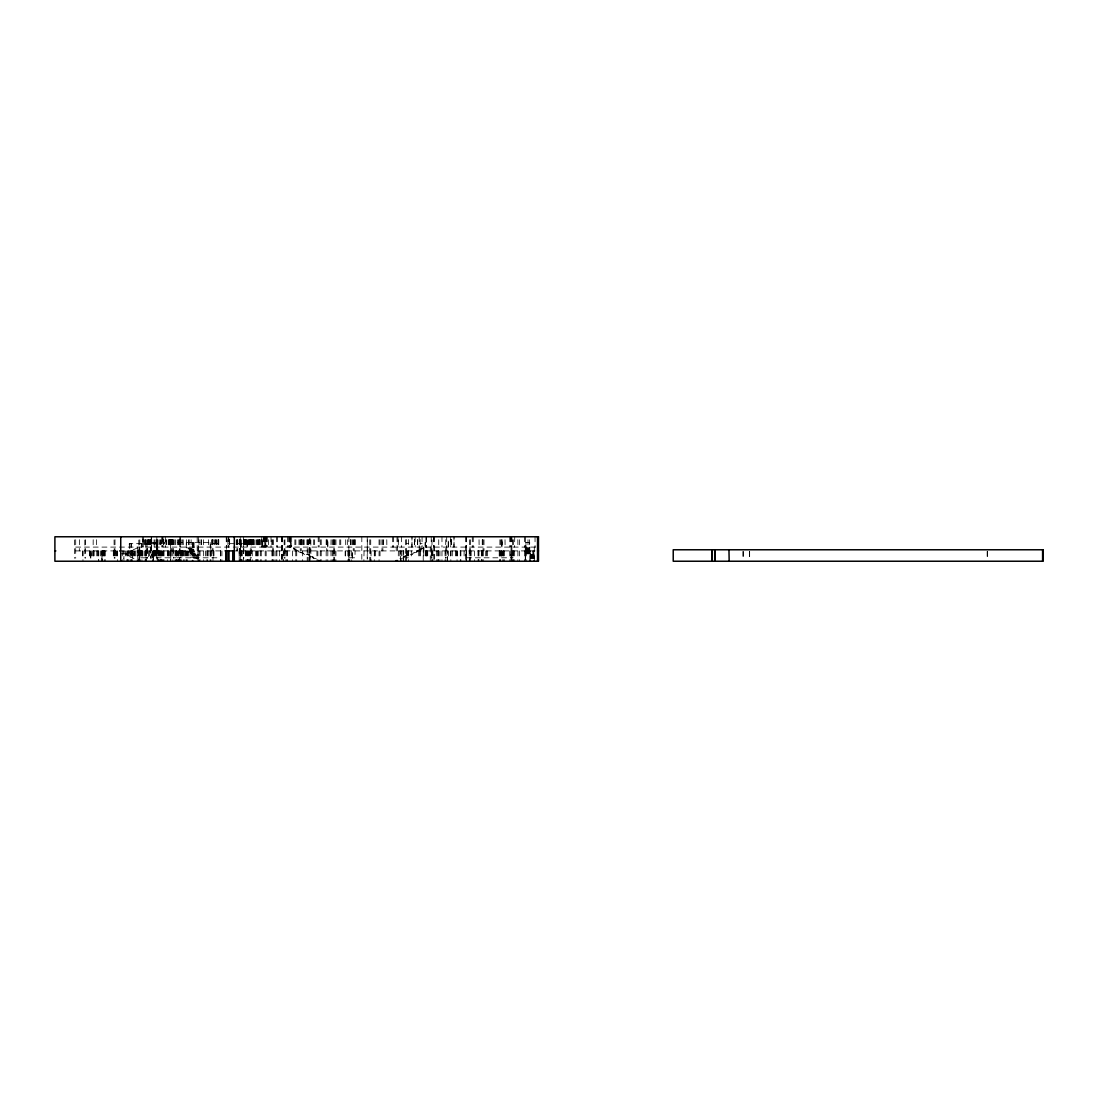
<?xml version="1.0" encoding="UTF-8"?>
<svg xmlns="http://www.w3.org/2000/svg" width="1098" height="1098" viewBox="0 0 1098 1098"><rect width="100%" height="100%" fill="white"/><g stroke="black" fill="none" stroke-linecap="round" stroke-linejoin="round"><path stroke-width="0.75" stroke-dasharray="5 3.75" d="M151.318 542.522L210.679 542.522L210.679 550.908M289.899 542.522L291.121 542.522L291.121 547.765L293.509 547.765L293.591 549.11L295.993 549.11L296.062 550.441L298.464 550.441L298.546 551.786L300.934 552.459M426.271 542.522L425.05 542.522L425.05 547.765L422.661 548.437M525.558 542.522L529.716 542.522L529.867 561.229M150.316 543.661L129.262 543.661L129.262 547.092M151.195 543.661L170.89 543.661M218.488 543.661L212.82 543.661L212.82 539.53M228.878 543.661L249.205 543.661M406.548 543.661L408.456 543.661M420.163 543.661L422.071 543.661M75.693 547.092L537.526 547.092M137.758 547.765L130.223 551.114M186.276 547.765L193.056 548.437M525.434 547.765L529.387 547.765M423.814 548.437L421.412 548.437L421.33 549.782L418.942 549.782L418.86 551.114L416.458 551.114L416.389 552.459L413.987 552.459L413.905 553.804L411.517 554.476M525.434 548.437L529.387 548.437M420.177 549.11L422.579 548.437M525.434 549.11L529.387 549.11M193.907 549.782L187.127 549.11M525.434 549.782L529.387 549.782M525.434 550.441L529.387 550.441M75.693 550.908L226.339 550.908M232.515 550.908L537.526 550.908M525.434 551.114L529.387 551.114M130.223 551.786L126.448 553.804M187.978 551.786L194.758 552.459M525.434 551.786L529.387 551.786M525.434 552.459L529.387 552.459M525.434 553.131L529.387 553.131M120.739 553.804L137.758 553.804M525.434 553.804L534.287 553.804M530.334 554.476L534.287 554.476M310.02 555.135L307.618 554.476M530.334 555.135L534.287 555.135M197.105 555.808L190.325 555.135M407.303 555.808L404.915 555.808L404.833 557.153L399.96 558.498M530.334 555.808L534.287 555.808M130.223 556.48L125.186 553.804M310.103 556.48L312.491 556.48L312.573 557.825L314.975 558.498M403.666 556.48L406.068 556.48L406.15 555.135L408.538 554.476M530.334 556.48L534.287 556.48M130.223 557.153L132.734 557.825M190.901 557.153L197.681 557.825M530.334 557.153L534.287 557.153M140.997 557.798L148.559 557.798L148.559 550.908M156.177 557.798L175.886 557.798M176.874 557.798L219.998 557.798M349.576 557.798L355.038 557.798L355.038 550.908M403.584 557.825L401.195 558.498M406.548 557.798L408.456 557.798M445.664 557.798L447.572 557.798M466.581 557.798L513.123 557.798M530.334 557.825L534.287 557.825M133.997 558.498L132.734 558.498L132.638 550.908M198.244 558.498L191.464 557.825M316.21 558.498L313.808 558.498L313.74 557.153L311.338 557.153L311.256 555.808L308.867 555.808L308.785 554.476L303.501 554.476L303.419 553.131L301.017 552.459M534.287 558.498L530.334 558.498L530.334 553.804M987.363 551.402L987.363 557.949M987.171 551.402L987.171 557.949M749.646 551.402L749.646 557.949M749.495 551.402L749.495 557.949M743.195 551.402L743.195 557.949M743.044 551.402L743.044 557.949M535.042 536.771L535.042 547.092M534.287 547.092L534.287 561.229M533.23 550.908L533.23 558.278M532.942 550.908L532.942 558.278M530.156 550.908L530.156 561.229M529.387 539.722L529.387 553.804M528.001 539.722L528.001 547.092M526.23 550.908L526.23 561.229M525.956 542.522L525.956 550.908M525.434 536.771L525.434 561.229M525.269 547.092L525.269 561.229M524.473 536.771L524.473 547.092M524.473 550.908L524.473 561.229M519.519 539.722L519.519 547.092M519.546 550.908L519.519 561.229M517.844 539.722L517.94 547.092M517.94 550.908L517.844 561.229M514.715 536.771L514.619 547.092M514.619 550.908L514.715 561.229M513.397 539.722L513.397 547.092M513.397 550.908L513.397 561.229M513.123 550.908L513.123 561.229M512.437 539.722L512.437 547.092M512.382 550.908L512.437 561.229M511.915 536.771L511.915 561.229M511.421 550.908L511.421 561.229M511.05 536.771L511.05 561.229M510.803 536.771L510.803 547.092M510.803 550.908L510.803 561.229M509.774 536.771L509.774 547.092M509.774 550.908L509.774 561.229M505.011 539.722L505.107 547.092M504.325 550.908L504.325 561.229M503.68 550.908L503.68 561.229M503.364 550.908L503.364 557.798M503.09 550.908L502.939 558.278M502.733 550.908L502.733 561.229M502.102 539.722L502.102 547.092M501.992 550.908L501.992 558.278M501.759 550.908L501.759 557.798M501.388 550.908L501.484 557.798M501.237 539.722L501.237 547.092M501.113 550.908L501.113 557.798M500.949 539.722L500.949 547.092M501.017 550.908L501.017 558.278M500.455 550.908L500.496 561.229M500.057 550.908L500.084 561.229M499.906 539.722L499.906 547.092M499.508 550.908L499.549 561.229M499.48 550.908L499.508 557.798M499.233 550.908L499.206 557.798M487.375 550.908L487.375 558.278M486.428 550.908L486.428 558.278M485.755 550.908L485.673 558.278M483.985 539.722L483.985 550.908M483.298 550.908L483.298 561.229M483.024 539.722L483.024 550.908M482.351 539.722L482.351 547.092M482.53 550.908L482.447 558.278M482.269 539.722L482.269 547.092M482.338 550.908L482.338 561.229M481.665 550.908L481.665 561.229M481.583 550.908L481.583 561.229M479.044 539.722L479.126 547.092M478.961 550.908L478.961 561.229M478.44 550.908L478.357 561.229M478.014 550.908L478.014 561.229M474.391 550.908L474.391 561.229M473.238 536.771L473.238 547.092M472.277 536.771L472.277 547.092M471.152 550.908L471.152 558.278M470.548 539.722L470.548 561.229M470.397 550.908L470.397 557.798M469.601 539.722L469.601 561.229M469.217 550.908L469.299 561.229M466.581 536.771L466.581 561.229M466.554 536.771L466.554 547.092M466.554 550.908L466.554 561.229M466.074 550.908L466.074 561.229M465.634 536.771L465.593 561.229M464.111 550.908L464.111 558.278M460.872 550.908L460.872 561.229M460.295 550.908L460.295 561.229M457.221 550.908L457.221 558.278M457.056 550.908L457.056 561.229M456.274 550.908L456.274 558.278M455.519 550.908L455.396 558.278M452.307 550.908L452.184 558.278M451.525 539.722L451.525 547.092M451.443 539.722L451.443 547.092M450.798 539.722L450.798 547.092M450.839 550.908L450.839 561.229M450.702 536.771L450.702 547.092M450.756 550.908L450.756 558.278M448.519 550.908L448.519 558.278M446.694 536.771L446.694 550.908M446.008 550.908L446.008 561.229M445.747 539.722L445.664 558.278M445.061 550.908L445.061 561.229M441.972 536.771L441.972 547.092M441.972 550.908L441.972 561.229M439.941 550.908L439.941 561.229M438.733 539.722L438.733 547.092M438.733 550.908L438.733 561.229M438.527 550.908L438.527 561.229M437.58 550.908L437.58 561.229M436.633 550.908L436.716 561.229M434.588 536.771L434.588 561.229M433.779 536.771L433.779 561.229M433.614 536.771L433.614 547.092M432.859 550.908L432.859 561.229M432.571 550.908L432.571 561.229M431.994 539.914L431.994 558.278M431.638 550.908L431.638 561.229M431.226 536.771L431.226 558.278M430.279 547.092L430.279 561.229M427.698 550.908L427.698 558.278M426.93 550.908L426.93 558.278M426.573 536.771L426.573 547.092M426.751 550.908L426.751 558.278M426.271 536.771L426.271 547.092M426.244 550.908L426.244 558.278M426.051 536.771L425.873 547.092M425.969 550.908L425.969 558.278M425.42 542.522L425.42 547.092M425.283 550.908L425.283 558.278M423.883 547.092L423.883 550.908M423.677 550.908L423.773 558.278M423.224 547.092L423.224 561.229M422.071 536.771L422.071 547.092M420.452 550.908L420.548 558.278M420.163 539.53L420.163 550.908M420.095 549.782L417.707 550.441L417.624 551.786L415.222 551.786L415.14 553.131L412.752 553.131L412.67 554.476L407.385 555.135M419.697 550.908L419.697 558.278M419.216 536.771L419.216 550.908M418.75 550.908L418.75 558.278M417.693 539.722L417.693 547.092M417.611 539.722L417.611 547.092M415.113 536.771L415.209 547.092M414.468 539.722L414.468 547.092M414.385 539.722L414.385 547.092M411.297 550.908L411.393 558.278M408.456 539.53L408.456 547.092M408.456 550.908L408.456 561.229M408.168 550.908L408.072 558.278M407.317 550.908L407.317 558.278M406.548 539.53L406.548 561.229M406.37 550.908L406.37 558.278M405.587 539.722L405.587 561.229M403.048 550.908L403.131 561.229M401.484 536.771L401.594 547.092M401.484 550.908L401.594 561.229M399.823 550.908L399.905 558.278M398.272 539.722L398.368 547.092M398.368 550.908L398.272 558.278M397.97 536.771L397.97 547.092M397.394 547.092L397.394 550.908M397.023 536.771L397.023 547.092M396.241 547.092L396.241 550.908M393.633 536.771L393.633 547.092M392.672 536.771L392.672 547.092M386.784 539.722L386.867 547.092M383.641 539.722L383.559 547.092M382.886 539.722L382.886 550.908M381.939 539.722L381.939 550.908M380.004 539.722L380.004 547.092M380.004 550.908L380.004 558.278M379.057 539.722L379.057 547.092M379.057 550.908L379.057 561.229M375.598 550.908L375.598 558.278M374.651 550.908L374.651 558.278M374.336 550.908L374.253 561.229M370.973 550.908L371.11 561.229M370.726 539.722L370.726 561.229M369.779 539.722L369.779 561.229M367.308 539.914L367.308 558.278M367.226 536.771L367.226 561.229M364.042 550.908L363.877 561.229M361.818 536.771L361.818 561.229M355.45 539.722L355.45 547.092M354.421 539.722L354.421 547.092M354.174 539.722L354.174 550.908M353.309 539.722L353.227 550.908M352.787 539.722L352.787 547.092M352.293 558.278L352.293 550.908L352.129 561.229M351.827 539.722L351.827 547.092M351.209 550.908L351.209 561.229M350.605 539.722L350.605 547.092M350.509 539.722L350.509 547.092M349.425 550.908L349.425 561.229M349.15 550.908L349.15 561.229M348.862 536.771L348.862 561.229M348.478 550.908L348.478 561.229M348.203 550.908L348.203 561.229M348.052 550.908L348.052 561.229M347.38 539.722L347.284 547.092M345.678 539.722L345.705 547.092M345.348 550.908L345.348 558.278M345.184 550.908L345.184 558.278M340.751 539.722L340.751 547.092M339.79 539.722L339.79 547.092M335.933 539.722L335.933 547.092M335.933 550.908L335.933 561.229M334.904 539.722L334.904 547.092M334.904 550.908L334.904 561.229M334.657 539.722L334.657 561.229M333.696 539.722L333.792 561.229M333.257 539.722L333.257 547.092M333.257 550.908L333.257 561.229M332.31 539.722L332.31 547.092M332.31 550.908L332.31 561.229M331.074 539.722L330.992 547.092M330.992 550.908L331.074 561.229M327.849 547.092L327.767 539.722L327.698 550.908M327.849 550.908L327.767 561.229M327.218 539.722L327.218 547.092M326.751 539.722L326.751 550.908M326.161 539.722L326.188 547.092M326.188 550.908L326.161 561.229M321.22 539.722L321.22 547.092M321.22 550.908L321.22 561.229M320.273 539.722L320.273 547.092M320.273 550.908L320.273 561.229M319.147 536.771L319.147 547.092M318.2 536.771L318.2 547.092M317.871 550.908L317.871 561.229M316.924 550.908L316.924 561.229M314.646 539.722L314.646 547.092M313.699 539.722L313.699 547.092M310.844 540.038L310.844 557.962M309.581 550.908L309.581 561.229M308.744 539.722L308.758 547.092M308.181 539.722L308.181 561.229M307.22 539.722L307.22 561.229M307.069 539.722L307.069 547.092M304.654 554.476L297.311 550.441M303.926 539.722L303.926 547.092M303.844 539.722L303.844 547.092M302.609 539.722L302.609 547.092M302.65 550.908L302.636 561.229M301.662 539.722L301.662 547.092M301.223 539.722L301.223 550.908M301.14 539.722L301.14 547.092M300.262 539.722L300.262 550.908M300.029 539.722L300.029 547.092M298.985 539.722L298.985 547.092M297.229 550.441L294.827 549.782L294.744 548.437L292.356 548.437L292.274 547.092M296.721 550.908L296.721 561.229M295.842 539.722L295.842 547.092M295.774 550.908L295.774 561.229M294.895 539.722L294.895 547.092M292.535 550.908L292.535 561.229M291.656 536.771L291.656 547.092M290.75 542.522L290.75 547.092M290.284 536.771L290.284 547.092M290.119 536.771L290.119 547.092M289.899 536.771L289.899 547.092M289.598 536.771L289.598 547.092M288.527 536.771L288.527 547.092M287.58 536.771L287.58 547.092M287.401 550.908L287.401 561.229M286.825 550.908L286.825 561.229M285.864 550.908L285.864 561.229M284.945 539.722L284.945 558.278M284.533 550.908L284.533 558.278M284.162 539.914L284.162 558.278M283.6 550.908L283.6 561.229M283.311 550.908L283.16 561.229M282.557 536.771L282.557 547.092M282.378 536.771L282.213 561.229M281.939 536.771L281.939 561.229M281.582 536.771L281.582 561.229M279.386 550.908L279.386 561.229M277.465 536.771L277.465 547.092M276.874 550.908L276.874 561.229M276.504 536.771L276.504 547.092M275.927 550.908L275.927 561.229M274.02 550.908L274.02 561.229M273.484 539.722L273.484 550.908M273.073 550.908L273.073 561.229M272.537 539.722L272.537 550.908M272.345 550.908L272.345 561.229M271.947 550.908L271.975 561.229M271.865 539.722L271.769 547.092M271.028 536.771L271.028 547.092M268.543 539.722L268.639 547.092M267.267 536.771L267.267 547.092M266.704 536.771L266.704 547.092M266.416 536.771L266.389 547.092M266.155 550.908L266.155 561.229M265.469 536.771L265.455 547.092M265.043 536.771L265.043 547.092M265.194 550.908L265.194 561.229M264.755 539.722L264.755 547.092M264.398 536.771L264.467 547.092M264.096 536.771L264.096 547.092M263.438 536.771L263.438 547.092M262.738 539.722L262.738 547.092M262.504 547.092L262.298 539.722L262.257 547.092M261.791 536.771L261.626 547.092M261.379 539.722L261.379 547.092M261.255 550.908L261.255 561.229M260.459 539.722L260.555 547.092M260.308 550.908L260.308 561.229M259.636 539.722L259.636 547.092M259.389 539.722L259.389 547.092M259.018 539.722L259.018 547.092M258.181 539.722L258.181 547.092M258.099 539.722L258.099 547.092M258.003 550.908L257.961 561.229M257.852 550.908L257.852 561.229M257.261 539.722L257.261 547.092M256.905 539.722L257.014 547.092M257.014 550.908L256.891 561.229M256.589 550.908L256.589 561.229M256.012 539.722L256.012 547.092M255.642 550.908L255.642 561.229M254.146 539.722L254.269 547.092M253.734 539.722L253.734 547.092M253.542 539.722L253.405 547.092M252.911 539.722L252.911 547.092M252.609 539.722L252.609 547.092M252.252 550.908L252.252 561.229M252.046 539.722L252.046 547.092M251.771 539.722L251.785 547.092M251.373 540.038L251.373 557.962M251.017 539.722L251.017 547.092M250.838 539.722L250.673 547.092M250.728 550.908L250.728 561.229M250.44 539.722L250.454 547.092M250.275 539.722L250.303 561.229M250.07 539.722L250.07 547.092M250.056 550.908L250.056 561.229M249.521 539.722L249.521 547.092M249.246 539.722L249.205 547.092M249.109 550.908L249.081 561.229M248.834 550.908L249.013 561.229M248.354 539.722L248.354 547.092M248.189 539.722L248.189 547.092M248.285 550.908L248.244 561.229M247.572 539.722L247.572 547.092M247.503 550.908L247.503 561.229M247.242 547.092L247.242 539.722L247.077 547.092M247.297 550.908L247.297 561.229M246.817 550.908L246.817 561.229M246.515 539.722L246.515 547.092M246.405 539.722L246.405 547.092M245.952 550.908L245.87 561.229M245.76 539.722L245.76 547.092M245.705 550.908L245.705 558.278M245.554 539.722L245.581 547.092M245.197 539.722L245.197 547.092M245.046 539.722L244.936 547.092M244.827 539.722L244.827 547.092M244.264 539.722L244.264 547.092M244.181 539.722L244.168 547.092M243.797 539.914L243.797 558.278M243.674 539.722L243.632 561.229M243.427 536.771L243.536 547.092M242.246 550.908L242.246 561.229M241.491 543.661L241.491 547.092M241.313 550.908L241.313 561.229M241.038 539.722L241.038 547.092M241.025 550.908L241.025 561.229M240.956 539.722L240.956 547.092M240.887 550.908L240.887 561.229M240.723 561.229L240.586 539.722L240.531 550.908M240.215 536.771L240.311 547.092M239.982 539.722L239.982 547.092M240.078 550.908L240.078 561.229M239.474 539.722L239.474 550.908M239.309 539.722L239.199 561.229L239.117 550.908M237.731 539.722L237.813 547.092M237.182 539.722L237.182 550.908M237.017 539.722L237.017 550.908M236.207 539.722L236.207 547.092M229.647 539.722L229.647 547.092M229.482 539.722L229.482 547.092M228.878 536.771L228.878 547.092M228.425 536.771L228.425 547.092M227.931 539.722L227.931 547.092M226.984 536.771L226.984 547.092M226.559 536.771L226.559 547.092M226.215 536.771L226.339 549.329M221.92 550.908L221.92 561.229M220.725 550.908L220.725 561.229M220.629 550.908L220.465 561.229M218.777 539.722L218.777 547.092M218.488 539.53L218.488 547.092M217.829 539.722L217.829 547.092M216.251 539.722L216.251 547.092M216.073 539.722L215.908 547.092M215.4 539.53L215.4 543.661M214.426 539.722L214.426 547.092M213.904 550.908L213.904 558.278M213.685 550.908L213.685 558.278M213.52 550.908L213.52 558.278M213.067 539.722L212.985 561.229M212.106 539.722L212.106 550.908M211.845 539.722L211.845 547.092M211.845 550.908L211.845 558.278M210.926 550.908L210.926 561.229M210.198 542.522L210.349 557.798M210.13 550.908L210.13 561.229M208.606 539.722L208.606 547.092M208.153 550.908L208.153 557.798M207.398 550.908L207.398 561.229M206.891 550.908L206.891 561.229M205.614 550.908L205.614 557.798M203.569 539.722L203.569 547.092M203.652 550.908L203.652 561.229M201.634 539.722L201.634 547.092M200.989 539.722L200.989 547.092M200.028 550.908L200.028 561.229M199.054 539.722L199.054 547.092M199.081 550.908L199.081 561.229M198.34 536.771L198.34 561.229M198.134 547.092L198.134 550.908M197.915 550.908L197.915 561.229M197.393 557.153L190.613 555.808M197.187 536.771L197.187 561.229M196.83 555.808L190.05 554.476M196.542 555.135L189.103 553.804M195.595 554.476L188.815 553.131M195.32 553.804L188.54 552.459M195.032 553.131L188.252 551.786M194.47 551.786L187.689 550.441M194.181 551.114L187.401 549.782M193.989 542.522L193.989 550.908M193.701 542.522L193.701 550.908M193.619 549.782L186.838 548.437M193.344 549.11L186.564 547.765M192.768 542.522L192.768 550.908M192.685 542.522L192.685 550.908M191.121 539.722L191.121 547.092M190.874 550.908L190.874 558.278M189.185 539.722L189.185 547.092M188.966 550.908L188.966 558.278M188.54 539.722L188.54 547.092M188.019 550.908L188.019 558.278M187.456 550.908L187.456 561.229M186.605 539.722L186.605 547.092M186.509 550.908L186.509 561.229M186.276 542.522L186.276 550.908M186.015 550.908L186.015 561.229M185.219 550.908L185.219 558.278M184.217 550.908L184.217 561.229M183.16 539.722L183.366 547.092M183.27 550.908L183.27 561.229M182.762 550.908L182.776 558.278M182.295 550.908L182.295 558.278M182.213 539.722L182.213 547.092M182.007 550.908L182.007 558.278M181.884 550.908L181.884 558.278M181.623 550.908L181.623 561.229M181.348 550.908L181.348 558.278M181.033 539.722L181.033 547.092M180.731 550.908L180.731 558.278M180.47 536.771L180.525 547.092M180.539 550.908L180.539 561.229M180.36 539.722L180.36 547.092M180.196 550.908L180.196 561.229M180.099 539.722L180.113 557.962M179.77 536.771L179.77 547.092M179.537 539.722L179.537 547.092M179.345 539.914L179.454 561.229M179.056 550.908L179.084 561.229M178.933 539.722L178.933 547.092M178.507 550.908L178.507 561.229M178.315 539.722L178.315 547.092M178.192 550.908L178.192 561.229M178.109 550.908L177.945 561.229M177.519 539.722L177.519 547.092M177.053 550.908L177.053 561.229M176.709 550.908L176.709 561.229M176.38 550.908L176.38 561.229M176.174 550.908L176.174 561.229M175.913 550.908L175.913 561.229M175.749 539.722L175.749 547.092M175.021 550.908L175.021 561.229M174.774 539.722L174.774 547.092M173.511 539.653L173.511 558.278M172.921 539.722L172.921 547.092M172.894 550.908L172.894 561.229M172.757 539.722L172.757 547.092M172.551 539.722L172.551 550.908M171.878 539.722L171.878 547.092M171.741 550.908L171.741 558.278M171.631 539.722L171.535 550.908M171.425 539.722L171.425 547.092M170.863 539.722L170.89 547.092M170.794 561.229L170.588 539.722L170.492 547.092M170.451 550.908L170.451 561.229M170.3 539.722L170.176 547.092M169.929 539.722L169.929 547.092M169.916 550.908L169.916 558.278M169.572 539.722L169.572 547.092M169.367 539.722L169.367 547.092M168.968 550.908L168.968 558.278M168.749 539.722L168.804 547.092M168.502 539.722L168.502 547.092M168.392 550.908L168.392 558.278M168.049 550.908L168.049 558.278M167.445 550.908L167.431 561.229M166.772 539.722L166.772 547.092M166.018 539.722L166.018 547.092M165.331 536.771L165.331 547.092M164.014 550.908L164.014 561.229M163.78 539.722L163.78 547.092M163.533 539.722L163.533 547.092M163.053 536.771L163.053 547.092M163.08 550.908L163.08 561.229M162.902 550.908L162.902 561.229M162.202 536.771L162.202 547.092M161.955 536.771L161.914 547.092M161.969 550.908L161.969 561.229M161.612 550.908L161.612 561.229M161.406 550.908L161.241 561.229M160.981 539.722L160.981 547.092M160.679 550.908L160.679 561.229M160.335 550.908L160.335 561.229M160.226 539.722L160.226 547.092M160.157 550.908L160.157 561.229M159.828 550.908L159.828 558.278M159.265 550.908L159.265 561.229M159.114 539.722L159.114 547.092M158.894 550.908L158.702 561.229M158.332 550.908L158.332 561.229M157.783 539.914L157.783 558.278M157.632 539.722L157.604 561.229M157.357 543.661L157.357 547.092M157.124 550.908L157.124 558.278M156.849 536.771L156.849 561.229M156.685 539.722L156.685 550.908M156.245 543.661L156.245 547.092M156.3 550.908L156.3 558.278M156.026 550.908L156.026 558.278M155.367 550.908L155.367 558.278M155.038 539.722L155.038 547.092M154.983 550.908L154.873 558.278M154.681 550.908L154.681 558.278M154.42 550.908L154.42 558.278M154.2 543.661L154.2 547.092M154.145 550.908L154.145 558.278M154.091 539.722L154.091 547.092M153.912 550.908L153.912 558.278M153.72 550.908L153.72 558.278M153.418 561.229L153.418 550.908L153.377 558.278M153.13 550.908L153.13 561.229M152.732 558.278L152.732 550.908L152.649 561.229M152.361 550.908L152.361 561.229M151.949 550.908L151.949 558.278M151.73 539.722L151.73 547.092M151.565 536.771L151.373 550.908M151.195 536.771L151.318 558.278M150.536 547.092L150.536 558.278M150.316 539.53L150.371 557.962M150.152 539.722L150.152 547.092M149.52 539.722L149.52 547.092M149.493 550.908L149.493 558.278M149.122 539.722L149.218 547.092M148.683 539.722L148.683 547.092M148.587 539.53L148.587 547.092M147.31 539.722L147.242 558.278M147.214 539.722L147.063 558.278M146.995 543.661L146.995 547.092M146.391 550.908L146.501 561.229M146.185 539.722L146.116 561.229M145.869 550.908L145.869 558.278M145.773 543.661L145.773 547.092M145.444 539.722L145.444 547.092M145.554 550.908L145.554 561.229M145.32 539.722L145.32 547.092M145.101 550.908L145.101 561.229M144.936 550.908L144.936 558.278M144.483 539.722L144.675 547.092M143.728 539.722L143.728 547.092M143.509 536.771L143.509 547.092M142.891 550.908L142.891 558.278M142.767 539.722L142.767 547.092M142.342 536.771L142.342 547.092M142.232 550.908L142.232 558.278M142.122 550.908L142.122 558.278M141.848 543.661L141.848 547.092M141.958 550.908L141.958 561.229M141.354 543.661L141.354 547.092M141.285 550.908L141.285 558.278M140.997 550.908L140.901 558.278M140.585 550.908L140.585 561.229M140.242 550.908L140.242 558.278M139.968 550.908L139.968 558.278M139.803 539.722L139.803 558.278M139.624 547.092L139.638 561.229M139.075 550.908L139.144 561.229M138.828 540.038L138.911 561.229M138.691 550.908L138.691 561.229M138.128 550.908L138.128 561.229M137.758 547.092L137.758 558.827M137.154 550.908L137.154 561.229M135.534 550.908L135.534 558.278M134.436 550.908L134.436 558.278M133.915 550.908L133.915 558.278M132.968 550.908L132.968 558.278M132.35 550.908L132.35 561.229M131.705 550.908L131.705 558.278M131.554 543.661L131.554 547.092M131.403 550.908L131.403 561.229M131.06 543.661L131.06 547.092M131.184 550.908L131.184 561.229M130.25 550.908L130.25 561.229M129.756 543.661L129.756 550.908M128.864 550.908L128.864 561.229M127.917 550.908L127.917 561.229M127.135 550.908L127.135 561.229M126.997 550.908L126.997 561.229M125.501 550.908L125.501 558.278M123.923 561.229L123.923 550.908L123.786 558.278M122.262 550.908L122.262 561.229M117.541 550.908L117.541 561.229M116.992 550.908L116.992 558.278M116.21 550.908L116.21 558.278M115.482 550.908L115.482 558.278M115.016 539.722L114.919 558.278M114.549 550.908L114.549 558.278M114.068 539.914L114.261 558.278M113.986 550.908L113.986 558.278M113.327 550.908L113.327 558.278M105.284 550.908L105.284 561.229M104.475 550.908L104.475 558.278M104.337 550.908L104.337 561.229M104.035 550.908L104.035 558.278M103.363 550.908L103.473 558.278M103.102 550.908L103.102 558.278M102.759 550.908L102.759 561.229M102.539 550.908L102.539 558.278M101.579 550.908L101.579 558.278M100.645 550.908L100.645 558.278M98.738 550.908L98.738 561.229M98.669 550.908L98.669 561.229M97.159 550.908L97.159 558.278M96.995 550.908L96.995 558.278M96.377 539.722L96.418 547.092M93.961 550.908L93.961 558.278M93.797 550.908L93.797 558.278M93.426 550.908L93.426 558.278M93.193 539.722L93.138 547.092M92.657 550.908L92.657 558.278M91.326 550.908L91.326 558.278M90.393 550.908L90.393 558.278M89.83 550.908L89.83 558.278M89.762 550.908L89.762 558.278M85.575 539.722L85.575 558.278M84.807 540.038L84.807 557.962M82.968 550.908L82.968 561.229M82.803 550.908L82.803 558.278M79.468 539.722L79.303 550.908M75.693 539.722L75.693 558.278M74.582 539.914L74.582 558.278M501.896 547.092L501.896 539.722L501.8 547.092M454.023 547.092L454.023 536.771L453.913 547.092M448.3 547.092L448.3 539.722L448.217 547.092M447.613 561.229L447.613 550.908L447.531 561.229M411.997 547.092L411.997 536.771L411.887 547.092M403.693 561.229L403.693 550.908L403.611 561.229M400.468 561.229L400.468 550.908L400.386 561.229M309.883 561.229L309.883 536.771L309.801 561.229M265.757 547.092L265.757 536.771L265.716 547.092M101.963 561.229L101.963 550.908L101.894 561.229M90.763 558.278L90.763 550.908L90.695 558.278"/><path stroke-width="1.5" d="M54.9 550.908L55.847 550.908M119.778 550.908L120.739 550.908M225.584 550.908L232.927 550.908M537.526 550.908L538.473 550.908M1042.592 549.769L1042.592 561.229M728.962 549.769L729.168 561.229M715.114 549.769L715.114 561.229M714.771 549.769L714.771 561.229M712.286 549.769L712.286 561.229M711.943 549.769L711.943 561.229M537.526 536.771L537.526 561.229M534.287 560.502L534.287 561.229M530.334 560.502L530.334 561.229M397.394 560.502L397.394 561.229M396.241 560.502L396.241 561.229M319.93 560.502L319.93 561.229M318.763 560.502L318.763 561.229M234.299 536.771L234.299 561.229M232.776 550.908L232.776 561.229M228.823 550.908L228.823 561.229M228.425 550.908L228.425 561.229M226.792 550.908L226.792 561.229M225.735 550.908L225.735 561.229M199.095 560.502L199.095 561.229M192.589 560.502L192.589 561.229M137.758 560.502L137.758 561.229M120.739 536.771L120.739 561.229M538.473 536.771L54.9 536.771L54.9 561.229L538.473 561.229L538.473 536.771M1043.1 549.769L673.225 549.769L673.225 561.229L1043.1 561.229L1043.1 549.769"/></g></svg>
